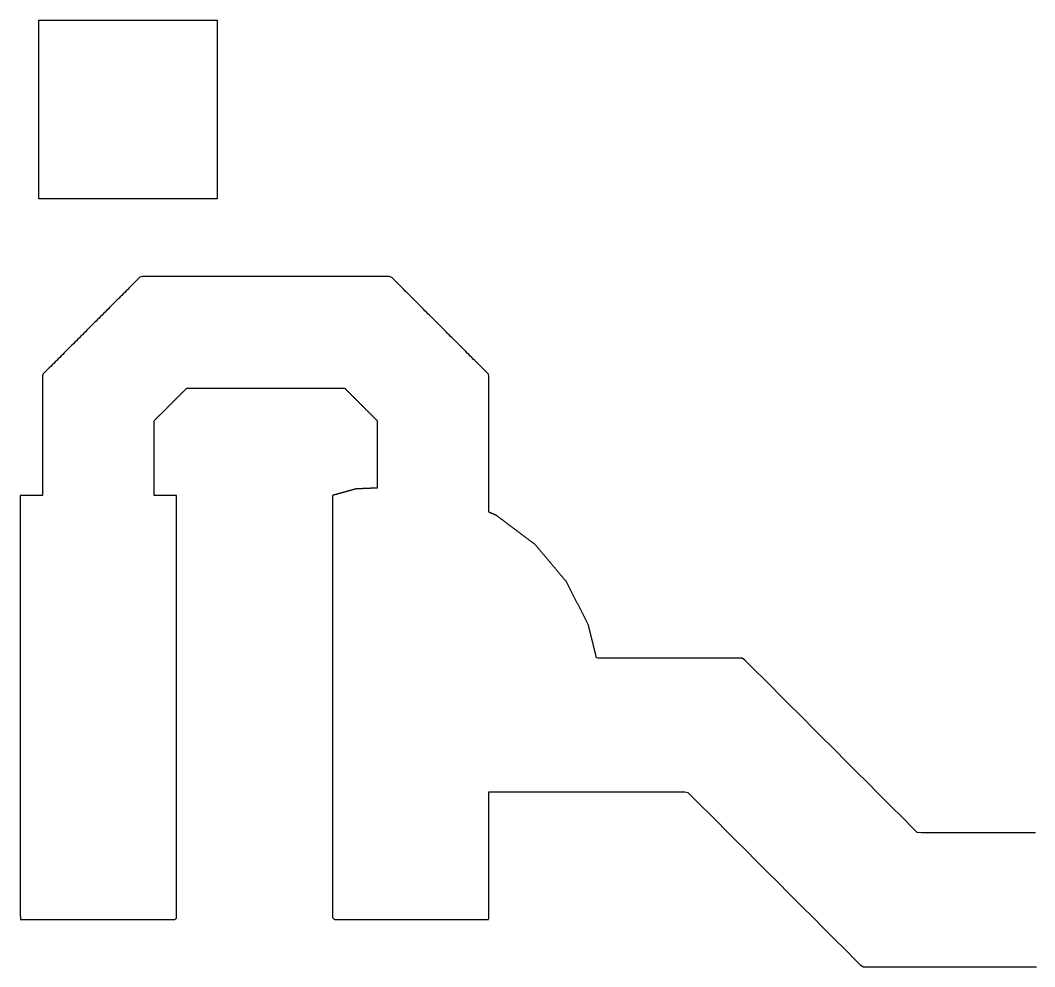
# Model space of a CAD drawing. Extents: x 0 to 220, y 0 to 42.
# Drawn here: x 84.35 to 88.897, y 8.913 to 13.154 of the extents above; entities that cross this region are included whole.
import ezdxf

# ---------------------------------------------------------------- set-up
doc = ezdxf.new("R2010")
doc.units = 0
doc.layers.get('0').update_dxf_attribs({"linetype": 'CONTINUOUS'})

# ---------------------------------------------------------------- blocks, each defined once
blk = doc.blocks.new('*U191')
at = {"extrusion": (0, 0, -1)}
for p, q in [((84.433, 13.154), (85.233, 13.154)), ((84.433, 12.354), (84.433, 13.154)), ((85.233, 13.154), (85.233, 12.354)), ((85.233, 12.354), (84.433, 12.354))]:
    blk.add_line(p, q, dxfattribs=at)

msp = doc.modelspace()

# ---------------------------------------------------------------- linework, layer by layer
msp.add_polyline3d([(88.9005, 9.513, 0), (88.8808, 9.513, 0), (88.8611, 9.513, 0), (88.8414, 9.513, 0), (88.8218, 9.513, 0), (88.8021, 9.513, 0), (88.7824, 9.513, 0), (88.7628, 9.513, 0), (88.7431, 9.513, 0), (88.7234, 9.513, 0), (88.7037, 9.513, 0), (88.6841, 9.513, 0), (88.6644, 9.513, 0), (88.6447, 9.513, 0), (88.6251, 9.513, 0), (88.6054, 9.513, 0), (88.5857, 9.513, 0), (88.566, 9.513, 0), (88.5464, 9.513, 0), (88.5267, 9.513, 0), (88.507, 9.513, 0), (88.4873, 9.513, 0), (88.4677, 9.513, 0), (88.448, 9.513, 0), (88.4283, 9.513, 0), (88.4087, 9.513, 0), (88.389, 9.513, 0), (88.3704, 9.5147, 0), (88.3583, 9.5267, 0), (88.3462, 9.5388, 0), (88.3341, 9.5509, 0), (88.3221, 9.563, 0), (88.31, 9.575, 0), (88.2979, 9.5871, 0), (88.2859, 9.5992, 0), (88.2738, 9.6112, 0), (88.2617, 9.6233, 0), (88.2496, 9.6354, 0), (88.2376, 9.6474, 0), (88.2255, 9.6595, 0), (88.2134, 9.6716, 0), (88.2014, 9.6837, 0), (88.1893, 9.6957, 0), (88.1772, 9.7078, 0), (88.1651, 9.7199, 0), (88.1531, 9.732, 0), (88.141, 9.744, 0), (88.1289, 9.7561, 0), (88.1169, 9.7682, 0), (88.1048, 9.7802, 0), (88.0927, 9.7923, 0), (88.0806, 9.8044, 0), (88.0686, 9.8165, 0), (88.0565, 9.8285, 0), (88.0444, 9.8406, 0), (88.0324, 9.8527, 0), (88.0203, 9.8648, 0), (88.0082, 9.8768, 0), (87.9961, 9.8889, 0), (87.9841, 9.901, 0), (87.972, 9.913, 0), (87.9599, 9.9251, 0), (87.9479, 9.9372, 0), (87.9358, 9.9492, 0), (87.9237, 9.9613, 0), (87.9116, 9.9734, 0), (87.8996, 9.9855, 0), (87.8875, 9.9975, 0), (87.8754, 10.0096, 0), (87.8633, 10.0217, 0), (87.8513, 10.0338, 0), (87.8392, 10.0458, 0), (87.8271, 10.0579, 0), (87.8151, 10.07, 0), (87.803, 10.082, 0), (87.7909, 10.0941, 0), (87.7788, 10.1062, 0), (87.7668, 10.1183, 0), (87.7547, 10.1303, 0), (87.7426, 10.1424, 0), (87.7306, 10.1545, 0), (87.7185, 10.1665, 0), (87.7064, 10.1786, 0), (87.6943, 10.1907, 0), (87.6823, 10.2028, 0), (87.6702, 10.2148, 0), (87.6581, 10.2269, 0), (87.6461, 10.239, 0), (87.634, 10.251, 0), (87.6219, 10.2631, 0), (87.6098, 10.2752, 0), (87.5978, 10.2873, 0), (87.5862, 10.296, 0), (87.5761, 10.296, 0), (87.566, 10.296, 0), (87.5559, 10.296, 0), (87.5458, 10.296, 0), (87.5357, 10.296, 0), (87.5256, 10.296, 0), (87.5154, 10.296, 0), (87.5053, 10.296, 0), (87.4952, 10.296, 0), (87.4851, 10.296, 0), (87.475, 10.296, 0), (87.4649, 10.296, 0), (87.4548, 10.296, 0), (87.4447, 10.296, 0), (87.4345, 10.296, 0), (87.4244, 10.296, 0), (87.4143, 10.296, 0), (87.4042, 10.296, 0), (87.3941, 10.296, 0), (87.384, 10.296, 0), (87.3739, 10.296, 0), (87.3638, 10.296, 0), (87.3536, 10.296, 0), (87.3435, 10.296, 0), (87.3334, 10.296, 0), (87.3233, 10.296, 0), (87.3132, 10.296, 0), (87.3031, 10.296, 0), (87.293, 10.296, 0), (87.2828, 10.296, 0), (87.2727, 10.296, 0), (87.2626, 10.296, 0), (87.2525, 10.296, 0), (87.2424, 10.296, 0), (87.2323, 10.296, 0), (87.2222, 10.296, 0), (87.2121, 10.296, 0), (87.2019, 10.296, 0), (87.1918, 10.296, 0), (87.1817, 10.296, 0), (87.1716, 10.296, 0), (87.1615, 10.296, 0), (87.1514, 10.296, 0), (87.1413, 10.296, 0), (87.1311, 10.296, 0), (87.121, 10.296, 0), (87.1109, 10.296, 0), (87.1008, 10.296, 0), (87.0907, 10.296, 0), (87.0806, 10.296, 0), (87.0705, 10.296, 0), (87.0604, 10.296, 0), (87.0502, 10.296, 0), (87.0401, 10.296, 0), (87.03, 10.296, 0), (87.0199, 10.296, 0), (87.0098, 10.296, 0), (86.9997, 10.296, 0), (86.9896, 10.296, 0), (86.9795, 10.296, 0), (86.9693, 10.296, 0), (86.9592, 10.296, 0), (86.9491, 10.296, 0), (86.939, 10.296, 0), (86.9328, 10.2969, 0), (86.9323, 10.2992, 0), (86.9317, 10.3015, 0), (86.9311, 10.3038, 0), (86.9306, 10.3061, 0), (86.93, 10.3084, 0), (86.9294, 10.3107, 0), (86.9289, 10.313, 0), (86.9283, 10.3153, 0), (86.9277, 10.3176, 0), (86.9272, 10.3199, 0), (86.9266, 10.3221, 0), (86.926, 10.3244, 0), (86.9255, 10.3267, 0), (86.9249, 10.329, 0), (86.9243, 10.3313, 0), (86.9238, 10.3336, 0), (86.9232, 10.3359, 0), (86.9227, 10.3382, 0), (86.9221, 10.3405, 0), (86.9215, 10.3428, 0), (86.921, 10.3451, 0), (86.9204, 10.3473, 0), (86.9198, 10.3496, 0), (86.9193, 10.3519, 0), (86.9187, 10.3542, 0), (86.9181, 10.3565, 0), (86.9176, 10.3588, 0), (86.917, 10.3611, 0), (86.9164, 10.3634, 0), (86.9159, 10.3657, 0), (86.9153, 10.368, 0), (86.9147, 10.3702, 0), (86.9142, 10.3725, 0), (86.9136, 10.3748, 0), (86.913, 10.3771, 0), (86.9125, 10.3794, 0), (86.9119, 10.3817, 0), (86.9113, 10.384, 0), (86.9108, 10.3863, 0), (86.9102, 10.3886, 0), (86.9096, 10.3909, 0), (86.9091, 10.3932, 0), (86.9085, 10.3954, 0), (86.9079, 10.3977, 0), (86.9074, 10.4, 0), (86.9068, 10.4023, 0), (86.9062, 10.4046, 0), (86.9057, 10.4069, 0), (86.9051, 10.4092, 0), (86.9045, 10.4115, 0), (86.904, 10.4138, 0), (86.9034, 10.4161, 0), (86.9028, 10.4184, 0), (86.9023, 10.4206, 0), (86.9017, 10.4229, 0), (86.9011, 10.4252, 0), (86.9006, 10.4275, 0), (86.9, 10.4298, 0), (86.8994, 10.4321, 0), (86.8989, 10.4344, 0), (86.8983, 10.4367, 0), (86.8978, 10.439, 0), (86.8972, 10.4413, 0), (86.8966, 10.4435, 0), (86.8955, 10.4462, 0), (86.894, 10.4492, 0), (86.8925, 10.4522, 0), (86.891, 10.4552, 0), (86.8895, 10.4582, 0), (86.8879, 10.4612, 0), (86.8864, 10.4641, 0), (86.8849, 10.4671, 0), (86.8834, 10.4701, 0), (86.8819, 10.4731, 0), (86.8803, 10.4761, 0), (86.8788, 10.4791, 0), (86.8773, 10.4821, 0), (86.8758, 10.485, 0), (86.8743, 10.488, 0), (86.8727, 10.491, 0), (86.8712, 10.494, 0), (86.8697, 10.497, 0), (86.8682, 10.5, 0), (86.8667, 10.503, 0), (86.8651, 10.5059, 0), (86.8636, 10.5089, 0), (86.8621, 10.5119, 0), (86.8606, 10.5149, 0), (86.8591, 10.5179, 0), (86.8576, 10.5209, 0), (86.856, 10.5239, 0), (86.8545, 10.5268, 0), (86.853, 10.5298, 0), (86.8515, 10.5328, 0), (86.85, 10.5358, 0), (86.8484, 10.5388, 0), (86.8469, 10.5418, 0), (86.8454, 10.5448, 0), (86.8439, 10.5477, 0), (86.8424, 10.5507, 0), (86.8408, 10.5537, 0), (86.8393, 10.5567, 0), (86.8378, 10.5597, 0), (86.8363, 10.5627, 0), (86.8348, 10.5657, 0), (86.8333, 10.5687, 0), (86.8317, 10.5716, 0), (86.8302, 10.5746, 0), (86.8287, 10.5776, 0), (86.8272, 10.5806, 0), (86.8257, 10.5836, 0), (86.8241, 10.5866, 0), (86.8226, 10.5896, 0), (86.8211, 10.5925, 0), (86.8196, 10.5955, 0), (86.8181, 10.5985, 0), (86.8165, 10.6015, 0), (86.815, 10.6045, 0), (86.8135, 10.6075, 0), (86.812, 10.6105, 0), (86.8105, 10.6134, 0), (86.8089, 10.6164, 0), (86.8074, 10.6194, 0), (86.8059, 10.6224, 0), (86.8044, 10.6254, 0), (86.8029, 10.6284, 0), (86.8014, 10.6314, 0), (86.7998, 10.6343, 0), (86.7983, 10.6373, 0), (86.7964, 10.64, 0), (86.7942, 10.6426, 0), (86.792, 10.6452, 0), (86.7899, 10.6477, 0), (86.7877, 10.6503, 0), (86.7856, 10.6529, 0), (86.7834, 10.6554, 0), (86.7813, 10.658, 0), (86.7791, 10.6605, 0), (86.777, 10.6631, 0), (86.7748, 10.6657, 0), (86.7726, 10.6682, 0), (86.7705, 10.6708, 0), (86.7683, 10.6734, 0), (86.7662, 10.6759, 0), (86.764, 10.6785, 0), (86.7619, 10.6811, 0), (86.7597, 10.6836, 0), (86.7576, 10.6862, 0), (86.7554, 10.6888, 0), (86.7532, 10.6913, 0), (86.7511, 10.6939, 0), (86.7489, 10.6965, 0), (86.7468, 10.699, 0), (86.7446, 10.7016, 0), (86.7425, 10.7041, 0), (86.7403, 10.7067, 0), (86.7382, 10.7093, 0), (86.736, 10.7118, 0), (86.7338, 10.7144, 0), (86.7317, 10.717, 0), (86.7295, 10.7195, 0), (86.7274, 10.7221, 0), (86.7252, 10.7247, 0), (86.7231, 10.7272, 0), (86.7209, 10.7298, 0), (86.7188, 10.7324, 0), (86.7166, 10.7349, 0), (86.7144, 10.7375, 0), (86.7123, 10.7401, 0), (86.7101, 10.7426, 0), (86.708, 10.7452, 0), (86.7058, 10.7477, 0), (86.7037, 10.7503, 0), (86.7015, 10.7529, 0), (86.6994, 10.7554, 0), (86.6972, 10.758, 0), (86.695, 10.7606, 0), (86.6929, 10.7631, 0), (86.6907, 10.7657, 0), (86.6886, 10.7683, 0), (86.6864, 10.7708, 0), (86.6843, 10.7734, 0), (86.6821, 10.776, 0), (86.68, 10.7785, 0), (86.6778, 10.7811, 0), (86.6756, 10.7837, 0), (86.6735, 10.7862, 0), (86.6713, 10.7888, 0), (86.6692, 10.7913, 0), (86.667, 10.7939, 0), (86.6649, 10.7965, 0), (86.6627, 10.799, 0), (86.6606, 10.8016, 0), (86.6584, 10.8042, 0), (86.6558, 10.8063, 0), (86.6531, 10.8083, 0), (86.6505, 10.8103, 0), (86.6478, 10.8123, 0), (86.6451, 10.8143, 0), (86.6424, 10.8163, 0), (86.6397, 10.8183, 0), (86.6371, 10.8203, 0), (86.6344, 10.8224, 0), (86.6317, 10.8244, 0), (86.629, 10.8264, 0), (86.6263, 10.8284, 0), (86.6237, 10.8304, 0), (86.621, 10.8324, 0), (86.6183, 10.8344, 0), (86.6156, 10.8364, 0), (86.6129, 10.8384, 0), (86.6102, 10.8404, 0), (86.6076, 10.8425, 0), (86.6049, 10.8445, 0), (86.6022, 10.8465, 0), (86.5995, 10.8485, 0), (86.5968, 10.8505, 0), (86.5942, 10.8525, 0), (86.5915, 10.8545, 0), (86.5888, 10.8565, 0), (86.5861, 10.8585, 0), (86.5834, 10.8606, 0), (86.5808, 10.8626, 0), (86.5781, 10.8646, 0), (86.5754, 10.8666, 0), (86.5727, 10.8686, 0), (86.57, 10.8706, 0), (86.5674, 10.8726, 0), (86.5647, 10.8746, 0), (86.562, 10.8766, 0), (86.5593, 10.8786, 0), (86.5566, 10.8807, 0), (86.554, 10.8827, 0), (86.5513, 10.8847, 0), (86.5486, 10.8867, 0), (86.5459, 10.8887, 0), (86.5432, 10.8907, 0), (86.5406, 10.8927, 0), (86.5379, 10.8947, 0), (86.5352, 10.8967, 0), (86.5325, 10.8987, 0), (86.5298, 10.9008, 0), (86.5272, 10.9028, 0), (86.5245, 10.9048, 0), (86.5218, 10.9068, 0), (86.5191, 10.9088, 0), (86.5164, 10.9108, 0), (86.5138, 10.9128, 0), (86.5111, 10.9148, 0), (86.5084, 10.9168, 0), (86.5057, 10.9188, 0), (86.503, 10.9209, 0), (86.5004, 10.9229, 0), (86.4977, 10.9249, 0), (86.495, 10.9269, 0), (86.4923, 10.9289, 0), (86.4896, 10.9309, 0), (86.487, 10.9329, 0), (86.4843, 10.9349, 0), (86.4837, 10.9352, 0), (86.4832, 10.9355, 0), (86.4826, 10.9357, 0), (86.4821, 10.9359, 0), (86.4816, 10.9362, 0), (86.481, 10.9364, 0), (86.4805, 10.9366, 0), (86.48, 10.9368, 0), (86.4795, 10.9371, 0), (86.4789, 10.9373, 0), (86.4784, 10.9375, 0), (86.4779, 10.9378, 0), (86.4774, 10.938, 0), (86.4768, 10.9382, 0), (86.4763, 10.9385, 0), (86.4758, 10.9387, 0), (86.4752, 10.9389, 0), (86.4747, 10.9392, 0), (86.4742, 10.9394, 0), (86.4737, 10.9396, 0), (86.4731, 10.9399, 0), (86.4726, 10.9401, 0), (86.4721, 10.9403, 0), (86.4716, 10.9406, 0), (86.471, 10.9408, 0), (86.4705, 10.941, 0), (86.47, 10.9413, 0), (86.4694, 10.9415, 0), (86.4689, 10.9417, 0), (86.4684, 10.942, 0), (86.4679, 10.9422, 0), (86.4673, 10.9424, 0), (86.4668, 10.9427, 0), (86.4663, 10.9429, 0), (86.4658, 10.9431, 0), (86.4652, 10.9434, 0), (86.4647, 10.9436, 0), (86.4642, 10.9438, 0), (86.4637, 10.9441, 0), (86.4631, 10.9443, 0), (86.4626, 10.9445, 0), (86.4621, 10.9447, 0), (86.4615, 10.945, 0), (86.461, 10.9452, 0), (86.4605, 10.9454, 0), (86.46, 10.9457, 0), (86.4594, 10.9459, 0), (86.4589, 10.9461, 0), (86.4584, 10.9464, 0), (86.4579, 10.9466, 0), (86.4573, 10.9468, 0), (86.4568, 10.9471, 0), (86.4563, 10.9473, 0), (86.4557, 10.9475, 0), (86.4552, 10.9478, 0), (86.4547, 10.948, 0), (86.4542, 10.9482, 0), (86.4536, 10.9485, 0), (86.4531, 10.9487, 0), (86.4526, 10.9489, 0), (86.4521, 10.9492, 0), (86.4515, 10.9494, 0), (86.451, 10.9496, 0), (86.4505, 10.9499, 0), (86.45, 10.9511, 0), (86.45, 10.9606, 0), (86.45, 10.9701, 0), (86.45, 10.9796, 0), (86.45, 10.9891, 0), (86.45, 10.9986, 0), (86.45, 11.0081, 0), (86.45, 11.0176, 0), (86.45, 11.0271, 0), (86.45, 11.0366, 0), (86.45, 11.0461, 0), (86.45, 11.0556, 0), (86.45, 11.0651, 0), (86.45, 11.0746, 0), (86.45, 11.0841, 0), (86.45, 11.0936, 0), (86.45, 11.1032, 0), (86.45, 11.1127, 0), (86.45, 11.1222, 0), (86.45, 11.1317, 0), (86.45, 11.1412, 0), (86.45, 11.1507, 0), (86.45, 11.1602, 0), (86.45, 11.1697, 0), (86.45, 11.1792, 0), (86.45, 11.1887, 0), (86.45, 11.1982, 0), (86.45, 11.2077, 0), (86.45, 11.2172, 0), (86.45, 11.2267, 0), (86.45, 11.2362, 0), (86.45, 11.2457, 0), (86.45, 11.2553, 0), (86.45, 11.2648, 0), (86.45, 11.2743, 0), (86.45, 11.2838, 0), (86.45, 11.2933, 0), (86.45, 11.3028, 0), (86.45, 11.3123, 0), (86.45, 11.3218, 0), (86.45, 11.3313, 0), (86.45, 11.3408, 0), (86.45, 11.3503, 0), (86.45, 11.3598, 0), (86.45, 11.3693, 0), (86.45, 11.3788, 0), (86.45, 11.3883, 0), (86.45, 11.3978, 0), (86.45, 11.4073, 0), (86.45, 11.4169, 0), (86.45, 11.4264, 0), (86.45, 11.4359, 0), (86.45, 11.4454, 0), (86.45, 11.4549, 0), (86.45, 11.4644, 0), (86.45, 11.4739, 0), (86.45, 11.4834, 0), (86.45, 11.4929, 0), (86.45, 11.5024, 0), (86.45, 11.5119, 0), (86.45, 11.5214, 0), (86.45, 11.5309, 0), (86.45, 11.5404, 0), (86.45, 11.5499, 0), (86.45, 11.5594, 0), (86.4484, 11.5683, 0), (86.4416, 11.5751, 0), (86.4348, 11.5818, 0), (86.428, 11.5886, 0), (86.4213, 11.5954, 0), (86.4145, 11.6022, 0), (86.4077, 11.6089, 0), (86.4009, 11.6157, 0), (86.3942, 11.6225, 0), (86.3874, 11.6293, 0), (86.3806, 11.636, 0), (86.3739, 11.6428, 0), (86.3671, 11.6496, 0), (86.3603, 11.6563, 0), (86.3535, 11.6631, 0), (86.3468, 11.6699, 0), (86.34, 11.6767, 0), (86.3332, 11.6834, 0), (86.3264, 11.6902, 0), (86.3197, 11.697, 0), (86.3129, 11.7038, 0), (86.3061, 11.7105, 0), (86.2993, 11.7173, 0), (86.2926, 11.7241, 0), (86.2858, 11.7309, 0), (86.279, 11.7376, 0), (86.2723, 11.7444, 0), (86.2655, 11.7512, 0), (86.2587, 11.758, 0), (86.2519, 11.7647, 0), (86.2452, 11.7715, 0), (86.2384, 11.7783, 0), (86.2316, 11.785, 0), (86.2248, 11.7918, 0), (86.2181, 11.7986, 0), (86.2113, 11.8054, 0), (86.2045, 11.8121, 0), (86.1977, 11.8189, 0), (86.191, 11.8257, 0), (86.1842, 11.8325, 0), (86.1774, 11.8392, 0), (86.1707, 11.846, 0), (86.1639, 11.8528, 0), (86.1571, 11.8596, 0), (86.1503, 11.8663, 0), (86.1436, 11.8731, 0), (86.1368, 11.8799, 0), (86.13, 11.8866, 0), (86.1232, 11.8934, 0), (86.1165, 11.9002, 0), (86.1097, 11.907, 0), (86.1029, 11.9137, 0), (86.0961, 11.9205, 0), (86.0894, 11.9273, 0), (86.0826, 11.9341, 0), (86.0758, 11.9408, 0), (86.069, 11.9476, 0), (86.0623, 11.9544, 0), (86.0555, 11.9612, 0), (86.0487, 11.9679, 0), (86.042, 11.9747, 0), (86.0352, 11.9815, 0), (86.0284, 11.9882, 0), (86.0216, 11.995, 0), (86.0149, 12.0018, 0), (86.0041, 12.006, 0), (85.9868, 12.006, 0), (85.9695, 12.006, 0), (85.9522, 12.006, 0), (85.9349, 12.006, 0), (85.9177, 12.006, 0), (85.9004, 12.006, 0), (85.8831, 12.006, 0), (85.8658, 12.006, 0), (85.8485, 12.006, 0), (85.8312, 12.006, 0), (85.8139, 12.006, 0), (85.7966, 12.006, 0), (85.7794, 12.006, 0), (85.7621, 12.006, 0), (85.7448, 12.006, 0), (85.7275, 12.006, 0), (85.7102, 12.006, 0), (85.6929, 12.006, 0), (85.6756, 12.006, 0), (85.6583, 12.006, 0), (85.6411, 12.006, 0), (85.6238, 12.006, 0), (85.6065, 12.006, 0), (85.5892, 12.006, 0), (85.5719, 12.006, 0), (85.5546, 12.006, 0), (85.5373, 12.006, 0), (85.52, 12.006, 0), (85.5028, 12.006, 0), (85.4855, 12.006, 0), (85.4682, 12.006, 0), (85.4509, 12.006, 0), (85.4336, 12.006, 0), (85.4163, 12.006, 0), (85.399, 12.006, 0), (85.3817, 12.006, 0), (85.3644, 12.006, 0), (85.3472, 12.006, 0), (85.3299, 12.006, 0), (85.3126, 12.006, 0), (85.2953, 12.006, 0), (85.278, 12.006, 0), (85.2607, 12.006, 0), (85.2434, 12.006, 0), (85.2261, 12.006, 0), (85.2089, 12.006, 0), (85.1916, 12.006, 0), (85.1743, 12.006, 0), (85.157, 12.006, 0), (85.1397, 12.006, 0), (85.1224, 12.006, 0), (85.1051, 12.006, 0), (85.0878, 12.006, 0), (85.0706, 12.006, 0), (85.0533, 12.006, 0), (85.036, 12.006, 0), (85.0187, 12.006, 0), (85.0014, 12.006, 0), (84.9841, 12.006, 0), (84.9668, 12.006, 0), (84.9495, 12.006, 0), (84.9323, 12.006, 0), (84.915, 12.006, 0), (84.8977, 12.006, 0), (84.8858, 12.0025, 0), (84.8791, 11.9957, 0), (84.8723, 11.9889, 0), (84.8655, 11.9822, 0), (84.8587, 11.9754, 0), (84.852, 11.9686, 0), (84.8452, 11.9619, 0), (84.8384, 11.9551, 0), (84.8316, 11.9483, 0), (84.8249, 11.9415, 0), (84.8181, 11.9348, 0), (84.8113, 11.928, 0), (84.8046, 11.9212, 0), (84.7978, 11.9144, 0), (84.791, 11.9077, 0), (84.7842, 11.9009, 0), (84.7775, 11.8941, 0), (84.7707, 11.8873, 0), (84.7639, 11.8806, 0), (84.7571, 11.8738, 0), (84.7504, 11.867, 0), (84.7436, 11.8602, 0), (84.7368, 11.8535, 0), (84.73, 11.8467, 0), (84.7233, 11.8399, 0), (84.7165, 11.8332, 0), (84.7097, 11.8264, 0), (84.7029, 11.8196, 0), (84.6962, 11.8128, 0), (84.6894, 11.8061, 0), (84.6826, 11.7993, 0), (84.6759, 11.7925, 0), (84.6691, 11.7857, 0), (84.6623, 11.779, 0), (84.6555, 11.7722, 0), (84.6488, 11.7654, 0), (84.642, 11.7586, 0), (84.6352, 11.7519, 0), (84.6284, 11.7451, 0), (84.6217, 11.7383, 0), (84.6149, 11.7316, 0), (84.6081, 11.7248, 0), (84.6013, 11.718, 0), (84.5946, 11.7112, 0), (84.5878, 11.7045, 0), (84.581, 11.6977, 0), (84.5743, 11.6909, 0), (84.5675, 11.6841, 0), (84.5607, 11.6774, 0), (84.5539, 11.6706, 0), (84.5472, 11.6638, 0), (84.5404, 11.657, 0), (84.5336, 11.6503, 0), (84.5268, 11.6435, 0), (84.5201, 11.6367, 0), (84.5133, 11.63, 0), (84.5065, 11.6232, 0), (84.4997, 11.6164, 0), (84.493, 11.6096, 0), (84.4862, 11.6029, 0), (84.4794, 11.5961, 0), (84.4727, 11.5893, 0), (84.4659, 11.5825, 0), (84.4591, 11.5758, 0), (84.4523, 11.569, 0), (84.45, 11.5612, 0), (84.45, 11.5528, 0), (84.45, 11.5445, 0), (84.45, 11.5361, 0), (84.45, 11.5278, 0), (84.45, 11.5194, 0), (84.45, 11.5111, 0), (84.45, 11.5027, 0), (84.45, 11.4944, 0), (84.45, 11.486, 0), (84.45, 11.4777, 0), (84.45, 11.4693, 0), (84.45, 11.461, 0), (84.45, 11.4526, 0), (84.45, 11.4443, 0), (84.45, 11.4359, 0), (84.45, 11.4276, 0), (84.45, 11.4192, 0), (84.45, 11.4109, 0), (84.45, 11.4025, 0), (84.45, 11.3942, 0), (84.45, 11.3858, 0), (84.45, 11.3775, 0), (84.45, 11.3691, 0), (84.45, 11.3608, 0), (84.45, 11.3524, 0), (84.45, 11.3441, 0), (84.45, 11.3357, 0), (84.45, 11.3274, 0), (84.45, 11.319, 0), (84.45, 11.3107, 0), (84.45, 11.3023, 0), (84.45, 11.294, 0), (84.45, 11.2856, 0), (84.45, 11.2773, 0), (84.45, 11.2689, 0), (84.45, 11.2606, 0), (84.45, 11.2522, 0), (84.45, 11.2438, 0), (84.45, 11.2355, 0), (84.45, 11.2271, 0), (84.45, 11.2188, 0), (84.45, 11.2104, 0), (84.45, 11.2021, 0), (84.45, 11.1937, 0), (84.45, 11.1854, 0), (84.45, 11.177, 0), (84.45, 11.1687, 0), (84.45, 11.1603, 0), (84.45, 11.152, 0), (84.45, 11.1436, 0), (84.45, 11.1353, 0), (84.45, 11.1269, 0), (84.45, 11.1186, 0), (84.45, 11.1102, 0), (84.45, 11.1019, 0), (84.45, 11.0935, 0), (84.45, 11.0852, 0), (84.45, 11.0768, 0), (84.45, 11.0685, 0), (84.45, 11.0601, 0), (84.45, 11.0518, 0), (84.45, 11.0434, 0), (84.45, 11.0351, 0), (84.45, 11.0267, 0), (84.4488, 11.025, 0), (84.4472, 11.025, 0), (84.4457, 11.025, 0), (84.4441, 11.025, 0), (84.4426, 11.025, 0), (84.4411, 11.025, 0), (84.4395, 11.025, 0), (84.438, 11.025, 0), (84.4364, 11.025, 0), (84.4349, 11.025, 0), (84.4334, 11.025, 0), (84.4318, 11.025, 0), (84.4303, 11.025, 0), (84.4287, 11.025, 0), (84.4272, 11.025, 0), (84.4256, 11.025, 0), (84.4241, 11.025, 0), (84.4226, 11.025, 0), (84.421, 11.025, 0), (84.4195, 11.025, 0), (84.4179, 11.025, 0), (84.4164, 11.025, 0), (84.4149, 11.025, 0), (84.4133, 11.025, 0), (84.4118, 11.025, 0), (84.4102, 11.025, 0), (84.4087, 11.025, 0), (84.4071, 11.025, 0), (84.4056, 11.025, 0), (84.4041, 11.025, 0), (84.4025, 11.025, 0), (84.401, 11.025, 0), (84.3994, 11.025, 0), (84.3979, 11.025, 0), (84.3964, 11.025, 0), (84.3948, 11.025, 0), (84.3933, 11.025, 0), (84.3917, 11.025, 0), (84.3902, 11.025, 0), (84.3886, 11.025, 0), (84.3871, 11.025, 0), (84.3856, 11.025, 0), (84.384, 11.025, 0), (84.3825, 11.025, 0), (84.3809, 11.025, 0), (84.3794, 11.025, 0), (84.3779, 11.025, 0), (84.3763, 11.025, 0), (84.3748, 11.025, 0), (84.3732, 11.025, 0), (84.3717, 11.025, 0), (84.3701, 11.025, 0), (84.3686, 11.025, 0), (84.3671, 11.025, 0), (84.3655, 11.025, 0), (84.364, 11.025, 0), (84.3624, 11.025, 0), (84.3609, 11.025, 0), (84.3594, 11.025, 0), (84.3578, 11.025, 0), (84.3563, 11.025, 0), (84.3547, 11.025, 0), (84.3532, 11.025, 0), (84.3516, 11.025, 0), (84.3501, 11.025, 0), (84.35, 10.9977, 0), (84.35, 10.9684, 0), (84.35, 10.9391, 0), (84.35, 10.9098, 0), (84.35, 10.8805, 0), (84.35, 10.8512, 0), (84.35, 10.822, 0), (84.35, 10.7927, 0), (84.35, 10.7634, 0), (84.35, 10.7341, 0), (84.35, 10.7048, 0), (84.35, 10.6755, 0), (84.35, 10.6462, 0), (84.35, 10.6169, 0), (84.35, 10.5876, 0), (84.35, 10.5583, 0), (84.35, 10.529, 0), (84.35, 10.4997, 0), (84.35, 10.4704, 0), (84.35, 10.4411, 0), (84.35, 10.4119, 0), (84.35, 10.3826, 0), (84.35, 10.3533, 0), (84.35, 10.324, 0), (84.35, 10.2947, 0), (84.35, 10.2654, 0), (84.35, 10.2361, 0), (84.35, 10.2068, 0), (84.35, 10.1775, 0), (84.35, 10.1482, 0), (84.35, 10.1189, 0), (84.35, 10.0896, 0), (84.35, 10.0603, 0), (84.35, 10.031, 0), (84.35, 10.0018, 0), (84.35, 9.9725, 0), (84.35, 9.9432, 0), (84.35, 9.9139, 0), (84.35, 9.8846, 0), (84.35, 9.8553, 0), (84.35, 9.826, 0), (84.35, 9.7967, 0), (84.35, 9.7674, 0), (84.35, 9.7381, 0), (84.35, 9.7088, 0), (84.35, 9.6795, 0), (84.35, 9.6502, 0), (84.35, 9.621, 0), (84.35, 9.5916, 0), (84.35, 9.5624, 0), (84.35, 9.5331, 0), (84.35, 9.5038, 0), (84.35, 9.4745, 0), (84.35, 9.4452, 0), (84.35, 9.4159, 0), (84.35, 9.3866, 0), (84.35, 9.3573, 0), (84.35, 9.328, 0), (84.35, 9.2987, 0), (84.35, 9.2694, 0), (84.35, 9.2401, 0), (84.35, 9.2109, 0), (84.35, 9.1815, 0), (84.35, 9.1523, 0), (84.3507, 9.125, 0), (84.3615, 9.125, 0), (84.3723, 9.125, 0), (84.3831, 9.125, 0), (84.3939, 9.125, 0), (84.4047, 9.125, 0), (84.4155, 9.125, 0), (84.4263, 9.125, 0), (84.4371, 9.125, 0), (84.4479, 9.125, 0), (84.4587, 9.125, 0), (84.4695, 9.125, 0), (84.4803, 9.125, 0), (84.491, 9.125, 0), (84.5018, 9.125, 0), (84.5126, 9.125, 0), (84.5234, 9.125, 0), (84.5342, 9.125, 0), (84.545, 9.125, 0), (84.5558, 9.125, 0), (84.5666, 9.125, 0), (84.5774, 9.125, 0), (84.5882, 9.125, 0), (84.599, 9.125, 0), (84.6098, 9.125, 0), (84.6206, 9.125, 0), (84.6313, 9.125, 0), (84.6421, 9.125, 0), (84.6529, 9.125, 0), (84.6637, 9.125, 0), (84.6745, 9.125, 0), (84.6853, 9.125, 0), (84.6961, 9.125, 0), (84.7069, 9.125, 0), (84.7177, 9.125, 0), (84.7285, 9.125, 0), (84.7393, 9.125, 0), (84.7501, 9.125, 0), (84.7608, 9.125, 0), (84.7716, 9.125, 0), (84.7824, 9.125, 0), (84.7932, 9.125, 0), (84.804, 9.125, 0), (84.8148, 9.125, 0), (84.8256, 9.125, 0), (84.8364, 9.125, 0), (84.8472, 9.125, 0), (84.858, 9.125, 0), (84.8688, 9.125, 0), (84.8796, 9.125, 0), (84.8904, 9.125, 0), (84.9011, 9.125, 0), (84.9119, 9.125, 0), (84.9227, 9.125, 0), (84.9335, 9.125, 0), (84.9443, 9.125, 0), (84.9551, 9.125, 0), (84.9659, 9.125, 0), (84.9767, 9.125, 0), (84.9875, 9.125, 0), (84.9983, 9.125, 0), (85.0091, 9.125, 0), (85.0199, 9.125, 0), (85.0307, 9.125, 0), (85.0414, 9.125, 0), (85.05, 9.1311, 0), (85.05, 9.1604, 0), (85.05, 9.1897, 0), (85.05, 9.219, 0), (85.05, 9.2483, 0), (85.05, 9.2775, 0), (85.05, 9.3068, 0), (85.05, 9.3361, 0), (85.05, 9.3654, 0), (85.05, 9.3947, 0), (85.05, 9.424, 0), (85.05, 9.4533, 0), (85.05, 9.4826, 0), (85.05, 9.5119, 0), (85.05, 9.5412, 0), (85.05, 9.5705, 0), (85.05, 9.5998, 0), (85.05, 9.6291, 0), (85.05, 9.6584, 0), (85.05, 9.6876, 0), (85.05, 9.7169, 0), (85.05, 9.7462, 0), (85.05, 9.7755, 0), (85.05, 9.8048, 0), (85.05, 9.8341, 0), (85.05, 9.8634, 0), (85.05, 9.8927, 0), (85.05, 9.922, 0), (85.05, 9.9513, 0), (85.05, 9.9806, 0), (85.05, 10.0099, 0), (85.05, 10.0392, 0), (85.05, 10.0685, 0), (85.05, 10.0977, 0), (85.05, 10.127, 0), (85.05, 10.1563, 0), (85.05, 10.1856, 0), (85.05, 10.2149, 0), (85.05, 10.2442, 0), (85.05, 10.2735, 0), (85.05, 10.3028, 0), (85.05, 10.3321, 0), (85.05, 10.3614, 0), (85.05, 10.3907, 0), (85.05, 10.42, 0), (85.05, 10.4493, 0), (85.05, 10.4786, 0), (85.05, 10.5078, 0), (85.05, 10.5371, 0), (85.05, 10.5664, 0), (85.05, 10.5957, 0), (85.05, 10.625, 0), (85.05, 10.6543, 0), (85.05, 10.6836, 0), (85.05, 10.7129, 0), (85.05, 10.7422, 0), (85.05, 10.7715, 0), (85.05, 10.8008, 0), (85.05, 10.8301, 0), (85.05, 10.8594, 0), (85.05, 10.8887, 0), (85.05, 10.9179, 0), (85.05, 10.9472, 0), (85.05, 10.9765, 0), (85.05, 11.0058, 0), (85.0495, 11.025, 0), (85.0479, 11.025, 0), (85.0464, 11.025, 0), (85.0448, 11.025, 0), (85.0433, 11.025, 0), (85.0418, 11.025, 0), (85.0402, 11.025, 0), (85.0387, 11.025, 0), (85.0371, 11.025, 0), (85.0356, 11.025, 0), (85.034, 11.025, 0), (85.0325, 11.025, 0), (85.031, 11.025, 0), (85.0294, 11.025, 0), (85.0279, 11.025, 0), (85.0263, 11.025, 0), (85.0248, 11.025, 0), (85.0233, 11.025, 0), (85.0217, 11.025, 0), (85.0202, 11.025, 0), (85.0186, 11.025, 0), (85.0171, 11.025, 0), (85.0155, 11.025, 0), (85.014, 11.025, 0), (85.0125, 11.025, 0), (85.0109, 11.025, 0), (85.0094, 11.025, 0), (85.0078, 11.025, 0), (85.0063, 11.025, 0), (85.0048, 11.025, 0), (85.0032, 11.025, 0), (85.0017, 11.025, 0), (85.0001, 11.025, 0), (84.9986, 11.025, 0), (84.997, 11.025, 0), (84.9955, 11.025, 0), (84.994, 11.025, 0), (84.9924, 11.025, 0), (84.9909, 11.025, 0), (84.9893, 11.025, 0), (84.9878, 11.025, 0), (84.9863, 11.025, 0), (84.9847, 11.025, 0), (84.9832, 11.025, 0), (84.9816, 11.025, 0), (84.9801, 11.025, 0), (84.9785, 11.025, 0), (84.977, 11.025, 0), (84.9755, 11.025, 0), (84.9739, 11.025, 0), (84.9724, 11.025, 0), (84.9708, 11.025, 0), (84.9693, 11.025, 0), (84.9678, 11.025, 0), (84.9662, 11.025, 0), (84.9647, 11.025, 0), (84.9631, 11.025, 0), (84.9616, 11.025, 0), (84.96, 11.025, 0), (84.9585, 11.025, 0), (84.957, 11.025, 0), (84.9554, 11.025, 0), (84.9539, 11.025, 0), (84.9523, 11.025, 0), (84.9508, 11.025, 0), (84.95, 11.0275, 0), (84.95, 11.0327, 0), (84.95, 11.0378, 0), (84.95, 11.043, 0), (84.95, 11.0481, 0), (84.95, 11.0533, 0), (84.95, 11.0584, 0), (84.95, 11.0636, 0), (84.95, 11.0688, 0), (84.95, 11.0739, 0), (84.95, 11.0791, 0), (84.95, 11.0842, 0), (84.95, 11.0894, 0), (84.95, 11.0945, 0), (84.95, 11.0997, 0), (84.95, 11.1049, 0), (84.95, 11.11, 0), (84.95, 11.1152, 0), (84.95, 11.1203, 0), (84.95, 11.1255, 0), (84.95, 11.1307, 0), (84.95, 11.1358, 0), (84.95, 11.141, 0), (84.95, 11.1461, 0), (84.95, 11.1513, 0), (84.95, 11.1564, 0), (84.95, 11.1616, 0), (84.95, 11.1668, 0), (84.95, 11.1719, 0), (84.95, 11.1771, 0), (84.95, 11.1822, 0), (84.95, 11.1874, 0), (84.95, 11.1925, 0), (84.95, 11.1977, 0), (84.95, 11.2029, 0), (84.95, 11.208, 0), (84.95, 11.2132, 0), (84.95, 11.2183, 0), (84.95, 11.2235, 0), (84.95, 11.2287, 0), (84.95, 11.2338, 0), (84.95, 11.239, 0), (84.95, 11.2441, 0), (84.95, 11.2493, 0), (84.95, 11.2544, 0), (84.95, 11.2596, 0), (84.95, 11.2648, 0), (84.95, 11.2699, 0), (84.95, 11.2751, 0), (84.95, 11.2802, 0), (84.95, 11.2854, 0), (84.95, 11.2905, 0), (84.95, 11.2957, 0), (84.95, 11.3009, 0), (84.95, 11.306, 0), (84.95, 11.3112, 0), (84.95, 11.3163, 0), (84.95, 11.3215, 0), (84.95, 11.3267, 0), (84.95, 11.3318, 0), (84.95, 11.337, 0), (84.95, 11.3421, 0), (84.95, 11.3473, 0), (84.95, 11.3524, 0), (84.95, 11.3576, 0), (84.9514, 11.361, 0), (84.9537, 11.3632, 0), (84.9559, 11.3655, 0), (84.9582, 11.3677, 0), (84.9604, 11.37, 0), (84.9627, 11.3722, 0), (84.9649, 11.3745, 0), (84.9672, 11.3768, 0), (84.9695, 11.379, 0), (84.9717, 11.3813, 0), (84.974, 11.3835, 0), (84.9762, 11.3858, 0), (84.9785, 11.388, 0), (84.9808, 11.3903, 0), (84.983, 11.3926, 0), (84.9853, 11.3948, 0), (84.9875, 11.3971, 0), (84.9898, 11.3993, 0), (84.992, 11.4016, 0), (84.9943, 11.4039, 0), (84.9966, 11.4061, 0), (84.9988, 11.4084, 0), (85.0011, 11.4106, 0), (85.0033, 11.4129, 0), (85.0056, 11.4151, 0), (85.0078, 11.4174, 0), (85.0101, 11.4197, 0), (85.0124, 11.4219, 0), (85.0146, 11.4242, 0), (85.0169, 11.4264, 0), (85.0191, 11.4287, 0), (85.0214, 11.4309, 0), (85.0237, 11.4332, 0), (85.0259, 11.4355, 0), (85.0282, 11.4377, 0), (85.0304, 11.44, 0), (85.0327, 11.4422, 0), (85.0349, 11.4445, 0), (85.0372, 11.4468, 0), (85.0395, 11.449, 0), (85.0417, 11.4513, 0), (85.044, 11.4535, 0), (85.0462, 11.4558, 0), (85.0485, 11.458, 0), (85.0507, 11.4603, 0), (85.053, 11.4626, 0), (85.0553, 11.4648, 0), (85.0575, 11.4671, 0), (85.0598, 11.4693, 0), (85.062, 11.4716, 0), (85.0643, 11.4738, 0), (85.0666, 11.4761, 0), (85.0688, 11.4784, 0), (85.0711, 11.4806, 0), (85.0733, 11.4829, 0), (85.0756, 11.4851, 0), (85.0778, 11.4874, 0), (85.0801, 11.4897, 0), (85.0824, 11.4919, 0), (85.0846, 11.4942, 0), (85.0869, 11.4964, 0), (85.0891, 11.4987, 0), (85.0914, 11.5009, 0), (85.0936, 11.5032, 0), (85.0959, 11.5055, 0), (85.1047, 11.506, 0), (85.1156, 11.506, 0), (85.1265, 11.506, 0), (85.1374, 11.506, 0), (85.1483, 11.506, 0), (85.1592, 11.506, 0), (85.1701, 11.506, 0), (85.181, 11.506, 0), (85.1919, 11.506, 0), (85.2028, 11.506, 0), (85.2137, 11.506, 0), (85.2246, 11.506, 0), (85.2355, 11.506, 0), (85.2464, 11.506, 0), (85.2573, 11.506, 0), (85.2682, 11.506, 0), (85.2792, 11.506, 0), (85.2901, 11.506, 0), (85.301, 11.506, 0), (85.3119, 11.506, 0), (85.3228, 11.506, 0), (85.3337, 11.506, 0), (85.3446, 11.506, 0), (85.3555, 11.506, 0), (85.3664, 11.506, 0), (85.3773, 11.506, 0), (85.3882, 11.506, 0), (85.3991, 11.506, 0), (85.41, 11.506, 0), (85.4209, 11.506, 0), (85.4318, 11.506, 0), (85.4427, 11.506, 0), (85.4536, 11.506, 0), (85.4645, 11.506, 0), (85.4754, 11.506, 0), (85.4863, 11.506, 0), (85.4972, 11.506, 0), (85.5081, 11.506, 0), (85.519, 11.506, 0), (85.5299, 11.506, 0), (85.5408, 11.506, 0), (85.5517, 11.506, 0), (85.5626, 11.506, 0), (85.5735, 11.506, 0), (85.5844, 11.506, 0), (85.5953, 11.506, 0), (85.6062, 11.506, 0), (85.6171, 11.506, 0), (85.628, 11.506, 0), (85.6389, 11.506, 0), (85.6498, 11.506, 0), (85.6607, 11.506, 0), (85.6716, 11.506, 0), (85.6825, 11.506, 0), (85.6934, 11.506, 0), (85.7043, 11.506, 0), (85.7152, 11.506, 0), (85.7261, 11.506, 0), (85.737, 11.506, 0), (85.7479, 11.506, 0), (85.7588, 11.506, 0), (85.7697, 11.506, 0), (85.7806, 11.506, 0), (85.7915, 11.506, 0), (85.8024, 11.506, 0), (85.8056, 11.504, 0), (85.8078, 11.5017, 0), (85.8101, 11.4995, 0), (85.8124, 11.4972, 0), (85.8146, 11.4949, 0), (85.8169, 11.4927, 0), (85.8191, 11.4904, 0), (85.8214, 11.4882, 0), (85.8236, 11.4859, 0), (85.8259, 11.4837, 0), (85.8282, 11.4814, 0), (85.8304, 11.4791, 0), (85.8327, 11.4769, 0), (85.8349, 11.4746, 0), (85.8372, 11.4724, 0), (85.8394, 11.4701, 0), (85.8417, 11.4678, 0), (85.844, 11.4656, 0), (85.8462, 11.4633, 0), (85.8485, 11.4611, 0), (85.8507, 11.4588, 0), (85.853, 11.4566, 0), (85.8553, 11.4543, 0), (85.8575, 11.452, 0), (85.8598, 11.4498, 0), (85.862, 11.4475, 0), (85.8643, 11.4453, 0), (85.8665, 11.443, 0), (85.8688, 11.4408, 0), (85.8711, 11.4385, 0), (85.8733, 11.4362, 0), (85.8756, 11.434, 0), (85.8778, 11.4317, 0), (85.8801, 11.4295, 0), (85.8823, 11.4272, 0), (85.8846, 11.4249, 0), (85.8869, 11.4227, 0), (85.8891, 11.4204, 0), (85.8914, 11.4182, 0), (85.8936, 11.4159, 0), (85.8959, 11.4137, 0), (85.8981, 11.4114, 0), (85.9004, 11.4091, 0), (85.9027, 11.4069, 0), (85.9049, 11.4046, 0), (85.9072, 11.4024, 0), (85.9094, 11.4001, 0), (85.9117, 11.3979, 0), (85.914, 11.3956, 0), (85.9162, 11.3933, 0), (85.9185, 11.3911, 0), (85.9207, 11.3888, 0), (85.923, 11.3866, 0), (85.9252, 11.3843, 0), (85.9275, 11.382, 0), (85.9298, 11.3798, 0), (85.932, 11.3775, 0), (85.9343, 11.3753, 0), (85.9365, 11.373, 0), (85.9388, 11.3708, 0), (85.941, 11.3685, 0), (85.9433, 11.3662, 0), (85.9456, 11.364, 0), (85.9478, 11.3617, 0), (85.95, 11.3594, 0), (85.95, 11.3547, 0), (85.95, 11.3501, 0), (85.95, 11.3454, 0), (85.95, 11.3408, 0), (85.95, 11.3361, 0), (85.95, 11.3315, 0), (85.95, 11.3268, 0), (85.95, 11.3222, 0), (85.95, 11.3175, 0), (85.95, 11.3129, 0), (85.95, 11.3082, 0), (85.95, 11.3036, 0), (85.95, 11.2989, 0), (85.95, 11.2943, 0), (85.95, 11.2896, 0), (85.95, 11.285, 0), (85.95, 11.2803, 0), (85.95, 11.2757, 0), (85.95, 11.271, 0), (85.95, 11.2664, 0), (85.95, 11.2617, 0), (85.95, 11.2571, 0), (85.95, 11.2524, 0), (85.95, 11.2478, 0), (85.95, 11.2431, 0), (85.95, 11.2385, 0), (85.95, 11.2338, 0), (85.95, 11.2292, 0), (85.95, 11.2245, 0), (85.95, 11.2199, 0), (85.95, 11.2152, 0), (85.95, 11.2106, 0), (85.95, 11.2059, 0), (85.95, 11.2013, 0), (85.95, 11.1966, 0), (85.95, 11.192, 0), (85.95, 11.1873, 0), (85.95, 11.1827, 0), (85.95, 11.178, 0), (85.95, 11.1734, 0), (85.95, 11.1687, 0), (85.95, 11.1641, 0), (85.95, 11.1594, 0), (85.95, 11.1548, 0), (85.95, 11.1501, 0), (85.95, 11.1455, 0), (85.95, 11.1408, 0), (85.95, 11.1362, 0), (85.95, 11.1315, 0), (85.95, 11.1269, 0), (85.95, 11.1222, 0), (85.95, 11.1176, 0), (85.95, 11.1129, 0), (85.95, 11.1083, 0), (85.95, 11.1036, 0), (85.95, 11.099, 0), (85.95, 11.0943, 0), (85.95, 11.0897, 0), (85.95, 11.085, 0), (85.95, 11.0804, 0), (85.95, 11.0757, 0), (85.95, 11.0711, 0), (85.95, 11.0664, 0), (85.95, 11.0618, 0), (85.9497, 11.0579, 0), (85.9483, 11.0579, 0), (85.9468, 11.0578, 0), (85.9453, 11.0577, 0), (85.9439, 11.0577, 0), (85.9424, 11.0576, 0), (85.9409, 11.0576, 0), (85.9395, 11.0575, 0), (85.938, 11.0574, 0), (85.9365, 11.0574, 0), (85.9351, 11.0573, 0), (85.9336, 11.0573, 0), (85.9321, 11.0572, 0), (85.9306, 11.0571, 0), (85.9292, 11.0571, 0), (85.9277, 11.057, 0), (85.9262, 11.0569, 0), (85.9248, 11.0569, 0), (85.9233, 11.0568, 0), (85.9218, 11.0568, 0), (85.9204, 11.0567, 0), (85.9189, 11.0566, 0), (85.9174, 11.0566, 0), (85.916, 11.0565, 0), (85.9145, 11.0565, 0), (85.913, 11.0564, 0), (85.9115, 11.0563, 0), (85.9101, 11.0563, 0), (85.9086, 11.0562, 0), (85.9071, 11.0562, 0), (85.9057, 11.0561, 0), (85.9042, 11.056, 0), (85.9027, 11.056, 0), (85.9013, 11.0559, 0), (85.8998, 11.0558, 0), (85.8983, 11.0558, 0), (85.8969, 11.0557, 0), (85.8954, 11.0557, 0), (85.8939, 11.0556, 0), (85.8925, 11.0555, 0), (85.891, 11.0555, 0), (85.8895, 11.0554, 0), (85.888, 11.0554, 0), (85.8866, 11.0553, 0), (85.8851, 11.0552, 0), (85.8836, 11.0552, 0), (85.8822, 11.0551, 0), (85.8807, 11.0551, 0), (85.8792, 11.055, 0), (85.8778, 11.0549, 0), (85.8763, 11.0549, 0), (85.8748, 11.0548, 0), (85.8734, 11.0547, 0), (85.8719, 11.0547, 0), (85.8704, 11.0546, 0), (85.8689, 11.0546, 0), (85.8675, 11.0545, 0), (85.866, 11.0544, 0), (85.8645, 11.0544, 0), (85.8631, 11.0543, 0), (85.8616, 11.0543, 0), (85.8601, 11.0542, 0), (85.8587, 11.0541, 0), (85.8572, 11.0541, 0), (85.8557, 11.054, 0), (85.8542, 11.0538, 0), (85.8526, 11.0534, 0), (85.851, 11.0529, 0), (85.8494, 11.0525, 0), (85.8477, 11.052, 0), (85.8461, 11.0516, 0), (85.8445, 11.0512, 0), (85.8429, 11.0507, 0), (85.8413, 11.0503, 0), (85.8397, 11.0498, 0), (85.8381, 11.0494, 0), (85.8364, 11.0489, 0), (85.8348, 11.0485, 0), (85.8332, 11.048, 0), (85.8316, 11.0476, 0), (85.83, 11.0471, 0), (85.8284, 11.0467, 0), (85.8268, 11.0462, 0), (85.8251, 11.0458, 0), (85.8235, 11.0453, 0), (85.8219, 11.0449, 0), (85.8203, 11.0445, 0), (85.8187, 11.044, 0), (85.8171, 11.0436, 0), (85.8155, 11.0431, 0), (85.8138, 11.0427, 0), (85.8122, 11.0422, 0), (85.8106, 11.0418, 0), (85.809, 11.0413, 0), (85.8074, 11.0409, 0), (85.8058, 11.0404, 0), (85.8042, 11.04, 0), (85.8025, 11.0395, 0), (85.8009, 11.0391, 0), (85.7993, 11.0386, 0), (85.7977, 11.0382, 0), (85.7961, 11.0378, 0), (85.7945, 11.0373, 0), (85.7929, 11.0369, 0), (85.7912, 11.0364, 0), (85.7896, 11.036, 0), (85.788, 11.0355, 0), (85.7864, 11.0351, 0), (85.7848, 11.0346, 0), (85.7832, 11.0342, 0), (85.7816, 11.0337, 0), (85.7799, 11.0333, 0), (85.7783, 11.0328, 0), (85.7767, 11.0324, 0), (85.7751, 11.0319, 0), (85.7735, 11.0315, 0), (85.7719, 11.0311, 0), (85.7703, 11.0306, 0), (85.7686, 11.0302, 0), (85.767, 11.0297, 0), (85.7654, 11.0293, 0), (85.7638, 11.0288, 0), (85.7622, 11.0284, 0), (85.7606, 11.0279, 0), (85.759, 11.0275, 0), (85.7573, 11.027, 0), (85.7557, 11.0266, 0), (85.7541, 11.0261, 0), (85.7525, 11.0257, 0), (85.7509, 11.0252, 0), (85.75, 11.025, 0), (85.75, 11.025, 0), (85.75, 11.025, 0), (85.75, 11.025, 0), (85.75, 11.025, 0), (85.75, 11.025, 0), (85.75, 11.025, 0), (85.75, 11.025, 0), (85.75, 11.025, 0), (85.75, 11.025, 0), (85.75, 11.025, 0), (85.75, 11.025, 0), (85.75, 11.025, 0), (85.75, 11.025, 0), (85.75, 11.025, 0), (85.75, 11.025, 0), (85.75, 11.025, 0), (85.75, 11.025, 0), (85.75, 11.025, 0), (85.75, 11.025, 0), (85.75, 11.025, 0), (85.75, 11.025, 0), (85.75, 11.025, 0), (85.75, 11.025, 0), (85.75, 11.025, 0), (85.75, 11.025, 0), (85.75, 11.025, 0), (85.75, 11.025, 0), (85.75, 11.025, 0), (85.75, 11.025, 0), (85.75, 11.025, 0), (85.75, 11.025, 0), (85.75, 11.025, 0), (85.75, 11.025, 0), (85.75, 11.025, 0), (85.75, 11.025, 0), (85.75, 11.025, 0), (85.75, 11.025, 0), (85.75, 11.025, 0), (85.75, 11.025, 0), (85.75, 11.025, 0), (85.75, 11.025, 0), (85.75, 11.025, 0), (85.75, 11.025, 0), (85.75, 11.025, 0), (85.75, 11.025, 0), (85.75, 11.025, 0), (85.75, 11.025, 0), (85.75, 11.025, 0), (85.75, 11.025, 0), (85.75, 11.025, 0), (85.75, 11.025, 0), (85.75, 11.025, 0), (85.75, 11.025, 0), (85.75, 11.025, 0), (85.75, 11.025, 0), (85.75, 11.025, 0), (85.75, 11.025, 0), (85.75, 11.025, 0), (85.75, 11.025, 0), (85.75, 11.025, 0), (85.75, 11.025, 0), (85.75, 11.025, 0), (85.75, 11.025, 0), (85.75, 11.025, 0), (85.75, 11.0078, 0), (85.75, 10.9785, 0), (85.75, 10.9492, 0), (85.75, 10.9199, 0), (85.75, 10.8906, 0), (85.75, 10.8613, 0), (85.75, 10.832, 0), (85.75, 10.8028, 0), (85.75, 10.7735, 0), (85.75, 10.7442, 0), (85.75, 10.7149, 0), (85.75, 10.6856, 0), (85.75, 10.6563, 0), (85.75, 10.627, 0), (85.75, 10.5977, 0), (85.75, 10.5684, 0), (85.75, 10.5391, 0), (85.75, 10.5098, 0), (85.75, 10.4805, 0), (85.75, 10.4512, 0), (85.75, 10.4219, 0), (85.75, 10.3927, 0), (85.75, 10.3634, 0), (85.75, 10.3341, 0), (85.75, 10.3048, 0), (85.75, 10.2755, 0), (85.75, 10.2462, 0), (85.75, 10.2169, 0), (85.75, 10.1876, 0), (85.75, 10.1583, 0), (85.75, 10.129, 0), (85.75, 10.0997, 0), (85.75, 10.0704, 0), (85.75, 10.0411, 0), (85.75, 10.0118, 0), (85.75, 9.9825, 0), (85.75, 9.9533, 0), (85.75, 9.924, 0), (85.75, 9.8947, 0), (85.75, 9.8654, 0), (85.75, 9.8361, 0), (85.75, 9.8068, 0), (85.75, 9.7775, 0), (85.75, 9.7482, 0), (85.75, 9.7189, 0), (85.75, 9.6896, 0), (85.75, 9.6603, 0), (85.75, 9.631, 0), (85.75, 9.6017, 0), (85.75, 9.5725, 0), (85.75, 9.5432, 0), (85.75, 9.5139, 0), (85.75, 9.4846, 0), (85.75, 9.4553, 0), (85.75, 9.426, 0), (85.75, 9.3967, 0), (85.75, 9.3674, 0), (85.75, 9.3381, 0), (85.75, 9.3088, 0), (85.75, 9.2795, 0), (85.75, 9.2502, 0), (85.75, 9.2209, 0), (85.75, 9.1916, 0), (85.75, 9.1624, 0), (85.75, 9.1331, 0), (85.7578, 9.125, 0), (85.7686, 9.125, 0), (85.7794, 9.125, 0), (85.7902, 9.125, 0), (85.801, 9.125, 0), (85.8118, 9.125, 0), (85.8226, 9.125, 0), (85.8334, 9.125, 0), (85.8442, 9.125, 0), (85.8549, 9.125, 0), (85.8657, 9.125, 0), (85.8765, 9.125, 0), (85.8873, 9.125, 0), (85.8981, 9.125, 0), (85.9089, 9.125, 0), (85.9197, 9.125, 0), (85.9305, 9.125, 0), (85.9413, 9.125, 0), (85.9521, 9.125, 0), (85.9629, 9.125, 0), (85.9737, 9.125, 0), (85.9845, 9.125, 0), (85.9952, 9.125, 0), (86.006, 9.125, 0), (86.0168, 9.125, 0), (86.0276, 9.125, 0), (86.0384, 9.125, 0), (86.0492, 9.125, 0), (86.06, 9.125, 0), (86.0708, 9.125, 0), (86.0816, 9.125, 0), (86.0924, 9.125, 0), (86.1032, 9.125, 0), (86.114, 9.125, 0), (86.1248, 9.125, 0), (86.1355, 9.125, 0), (86.1463, 9.125, 0), (86.1571, 9.125, 0), (86.1679, 9.125, 0), (86.1787, 9.125, 0), (86.1895, 9.125, 0), (86.2003, 9.125, 0), (86.2111, 9.125, 0), (86.2219, 9.125, 0), (86.2327, 9.125, 0), (86.2435, 9.125, 0), (86.2543, 9.125, 0), (86.2651, 9.125, 0), (86.2758, 9.125, 0), (86.2866, 9.125, 0), (86.2974, 9.125, 0), (86.3082, 9.125, 0), (86.319, 9.125, 0), (86.3298, 9.125, 0), (86.3406, 9.125, 0), (86.3514, 9.125, 0), (86.3622, 9.125, 0), (86.373, 9.125, 0), (86.3838, 9.125, 0), (86.3946, 9.125, 0), (86.4053, 9.125, 0), (86.4161, 9.125, 0), (86.4269, 9.125, 0), (86.4377, 9.125, 0), (86.4485, 9.125, 0), (86.45, 9.1326, 0), (86.45, 9.1414, 0), (86.45, 9.1502, 0), (86.45, 9.159, 0), (86.45, 9.1678, 0), (86.45, 9.1766, 0), (86.45, 9.1854, 0), (86.45, 9.1942, 0), (86.45, 9.203, 0), (86.45, 9.2118, 0), (86.45, 9.2206, 0), (86.45, 9.2294, 0), (86.45, 9.2382, 0), (86.45, 9.247, 0), (86.45, 9.2558, 0), (86.45, 9.2646, 0), (86.45, 9.2735, 0), (86.45, 9.2822, 0), (86.45, 9.2911, 0), (86.45, 9.2999, 0), (86.45, 9.3087, 0), (86.45, 9.3175, 0), (86.45, 9.3263, 0), (86.45, 9.3351, 0), (86.45, 9.3439, 0), (86.45, 9.3527, 0), (86.45, 9.3615, 0), (86.45, 9.3703, 0), (86.45, 9.3791, 0), (86.45, 9.3879, 0), (86.45, 9.3967, 0), (86.45, 9.4055, 0), (86.45, 9.4143, 0), (86.45, 9.4231, 0), (86.45, 9.4319, 0), (86.45, 9.4407, 0), (86.45, 9.4495, 0), (86.45, 9.4583, 0), (86.45, 9.4671, 0), (86.45, 9.4759, 0), (86.45, 9.4847, 0), (86.45, 9.4935, 0), (86.45, 9.5023, 0), (86.45, 9.5111, 0), (86.45, 9.5199, 0), (86.45, 9.5288, 0), (86.45, 9.5375, 0), (86.45, 9.5464, 0), (86.45, 9.5552, 0), (86.45, 9.564, 0), (86.45, 9.5728, 0), (86.45, 9.5816, 0), (86.45, 9.5904, 0), (86.45, 9.5992, 0), (86.45, 9.608, 0), (86.45, 9.6168, 0), (86.45, 9.6256, 0), (86.45, 9.6344, 0), (86.45, 9.6432, 0), (86.45, 9.652, 0), (86.45, 9.6608, 0), (86.45, 9.6696, 0), (86.45, 9.6784, 0), (86.45, 9.6872, 0), (86.45, 9.696, 0), (86.4637, 9.696, 0), (86.4775, 9.696, 0), (86.4912, 9.696, 0), (86.5049, 9.696, 0), (86.5187, 9.696, 0), (86.5324, 9.696, 0), (86.5461, 9.696, 0), (86.5598, 9.696, 0), (86.5736, 9.696, 0), (86.5873, 9.696, 0), (86.601, 9.696, 0), (86.6148, 9.696, 0), (86.6285, 9.696, 0), (86.6422, 9.696, 0), (86.6559, 9.696, 0), (86.6697, 9.696, 0), (86.6834, 9.696, 0), (86.6971, 9.696, 0), (86.7109, 9.696, 0), (86.7246, 9.696, 0), (86.7383, 9.696, 0), (86.7521, 9.696, 0), (86.7658, 9.696, 0), (86.7795, 9.696, 0), (86.7932, 9.696, 0), (86.807, 9.696, 0), (86.8207, 9.696, 0), (86.8344, 9.696, 0), (86.8482, 9.696, 0), (86.8619, 9.696, 0), (86.8756, 9.696, 0), (86.8893, 9.696, 0), (86.9031, 9.696, 0), (86.9168, 9.696, 0), (86.9305, 9.696, 0), (86.9443, 9.696, 0), (86.958, 9.696, 0), (86.9717, 9.696, 0), (86.9854, 9.696, 0), (86.9992, 9.696, 0), (87.0129, 9.696, 0), (87.0266, 9.696, 0), (87.0404, 9.696, 0), (87.0541, 9.696, 0), (87.0678, 9.696, 0), (87.0816, 9.696, 0), (87.0953, 9.696, 0), (87.109, 9.696, 0), (87.1227, 9.696, 0), (87.1365, 9.696, 0), (87.1502, 9.696, 0), (87.1639, 9.696, 0), (87.1777, 9.696, 0), (87.1914, 9.696, 0), (87.2051, 9.696, 0), (87.2188, 9.696, 0), (87.2326, 9.696, 0), (87.2463, 9.696, 0), (87.26, 9.696, 0), (87.2738, 9.696, 0), (87.2875, 9.696, 0), (87.3012, 9.696, 0), (87.315, 9.696, 0), (87.3287, 9.696, 0), (87.3422, 9.6943, 0), (87.3543, 9.6822, 0), (87.3663, 9.6702, 0), (87.3784, 9.6581, 0), (87.3905, 9.646, 0), (87.4025, 9.634, 0), (87.4146, 9.6219, 0), (87.4267, 9.6098, 0), (87.4388, 9.5977, 0), (87.4508, 9.5857, 0), (87.4629, 9.5736, 0), (87.475, 9.5615, 0), (87.487, 9.5495, 0), (87.4991, 9.5374, 0), (87.5112, 9.5253, 0), (87.5233, 9.5132, 0), (87.5353, 9.5012, 0), (87.5474, 9.4891, 0), (87.5595, 9.477, 0), (87.5715, 9.465, 0), (87.5836, 9.4529, 0), (87.5957, 9.4408, 0), (87.6078, 9.4287, 0), (87.6198, 9.4167, 0), (87.6319, 9.4046, 0), (87.644, 9.3925, 0), (87.656, 9.3805, 0), (87.6681, 9.3684, 0), (87.6802, 9.3563, 0), (87.6923, 9.3442, 0), (87.7043, 9.3322, 0), (87.7164, 9.3201, 0), (87.7285, 9.308, 0), (87.7405, 9.2959, 0), (87.7526, 9.2839, 0), (87.7647, 9.2718, 0), (87.7768, 9.2597, 0), (87.7888, 9.2477, 0), (87.8009, 9.2356, 0), (87.813, 9.2235, 0), (87.825, 9.2114, 0), (87.8371, 9.1994, 0), (87.8492, 9.1873, 0), (87.8613, 9.1752, 0), (87.8733, 9.1632, 0), (87.8854, 9.1511, 0), (87.8975, 9.139, 0), (87.9096, 9.127, 0), (87.9216, 9.1149, 0), (87.9337, 9.1028, 0), (87.9458, 9.0907, 0), (87.9578, 9.0787, 0), (87.9699, 9.0666, 0), (87.982, 9.0545, 0), (87.9941, 9.0425, 0), (88.0061, 9.0304, 0), (88.0182, 9.0183, 0), (88.0303, 9.0062, 0), (88.0423, 8.9942, 0), (88.0544, 8.9821, 0), (88.0665, 8.97, 0), (88.0786, 8.9579, 0), (88.0906, 8.9459, 0), (88.1027, 8.9338, 0), (88.1148, 8.9217, 0), (88.13, 8.913, 0), (88.1535, 8.913, 0), (88.177, 8.913, 0), (88.2005, 8.913, 0), (88.224, 8.913, 0), (88.2475, 8.913, 0), (88.271, 8.913, 0), (88.2945, 8.913, 0), (88.318, 8.913, 0), (88.3415, 8.913, 0), (88.365, 8.913, 0), (88.3886, 8.913, 0), (88.4121, 8.913, 0), (88.4356, 8.913, 0), (88.4591, 8.913, 0), (88.4826, 8.913, 0), (88.5061, 8.913, 0), (88.5296, 8.913, 0), (88.5531, 8.913, 0), (88.5766, 8.913, 0), (88.6001, 8.913, 0), (88.6236, 8.913, 0), (88.6471, 8.913, 0), (88.6706, 8.913, 0), (88.6941, 8.913, 0), (88.7176, 8.913, 0), (88.7411, 8.913, 0), (88.7646, 8.913, 0), (88.7881, 8.913, 0), (88.8116, 8.913, 0), (88.8351, 8.913, 0), (88.8586, 8.913, 0), (88.8821, 8.913, 0), (88.9056, 8.913, 0)])

# ---------------------------------------------------------------- block references
msp.add_blockref('*U191', (0, 0))

doc.saveas('drawing.dxf')
